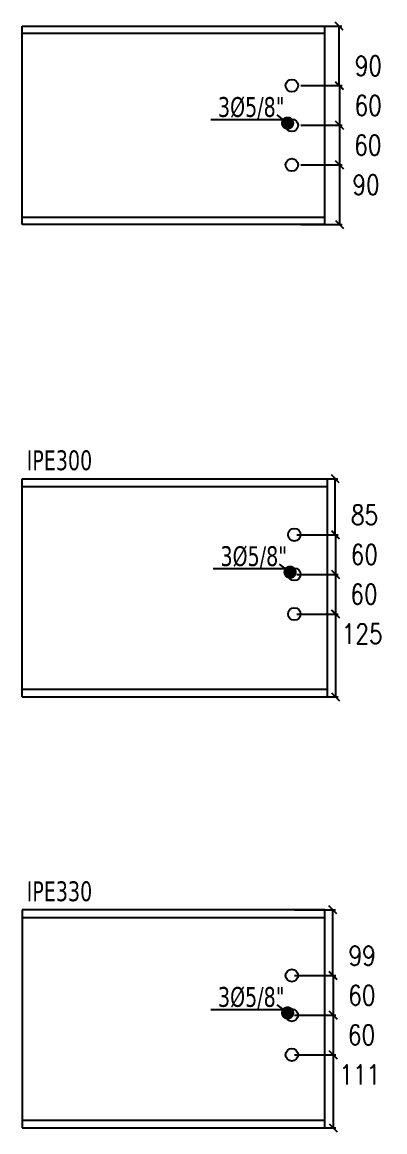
# Model space of a CAD drawing. Header units: millimetres. Extents: x -900 to 77642, y -21218 to 30657.
# Drawn here: x 7523 to 8071, y -11129 to -9449 of the extents above; entities that cross this region are included whole.
import ezdxf
from ezdxf.enums import TextEntityAlignment as Align

# ---------------------------------------------------------------- set-up
doc = ezdxf.new("R2010")
doc.units = ezdxf.units.MM
doc.header["$LTSCALE"] = 0.9
doc.layers.add('COTAS', color=8, linetype='Continuous')
doc.layers.add('PERFORACIONES', color=1, linetype='Continuous')
doc.styles.add('CNI_COTAS', font='romans.shx', dxfattribs={"width": 0.8})
doc.styles.add('VERDANA', font='verdana.ttf')
doc.dimstyles.new('1.1', dxfattribs={"dimscale": 0, "dimtxt": 15, "dimasz": 20, "dimexe": 2, "dimexo": 2, "dimgap": 7, "dimtad": 1, "dimdec": 0, "dimzin": 4, "dimdsep": 46, "dimtxsty": 'CNI_COTAS', "dimblk": 'DOTSMALL', "dimcen": 0, "dimclrd": 256, "dimclrt": 3, "dimadec": 0, "dimazin": 0, "dimtfac": 1, "dimtdec": 0, "dimtmove": 2, "dimatfit": 0, "dimldrblk": 'DOT', "dimfxl": 0.05, "dimtolj": 1, "dimtzin": 0, "dimarcsym": 1})
doc.dimstyles.new('1.4', dxfattribs={"dimscale": 0, "dimtxt": 30, "dimasz": 12, "dimexe": 4, "dimexo": 4, "dimgap": 15, "dimtad": 1, "dimdec": 0, "dimzin": 4, "dimdsep": 46, "dimtxsty": 'CNI_COTAS', "dimblk": 'OBLIQUE', "dimcen": -0.09, "dimclrd": 256, "dimclrt": 3, "dimadec": 0, "dimazin": 0, "dimtfac": 1, "dimtdec": 0, "dimtmove": 2, "dimatfit": 0, "dimldrblk": 'DOT', "dimfxl": 0.05, "dimtolj": 1, "dimtzin": 0, "dimarcsym": 0})

# ---------------------------------------------------------------- blocks, each defined once
blk = doc.blocks.new('_Dot')
at = {"color": 0, "linetype": 'ByBlock', "lineweight": -2}
blk.add_line((-0.5, 0), (-1, 0), dxfattribs=at)
at = {"color": 0, "linetype": 'ByBlock', "const_width": 0.5}
blk.add_lwpolyline([(-0.25, 0, 1), (0.25, 0, 1)], format="xyb", close=True, dxfattribs=at)
blk = doc.blocks.new('_DotSmall')
at = {"color": 0, "linetype": 'ByBlock', "const_width": 0.5}
blk.add_lwpolyline([(-0.0625, 0, 1), (0.0625, 0, 1)], format="xyb", close=True, dxfattribs=at)
blk = doc.blocks.new('_Oblique')
at = {"color": 0, "linetype": 'ByBlock', "lineweight": -2}
blk.add_line((-0.5, -0.5), (0.5, 0.5), dxfattribs=at)
blk = doc.blocks.new('*D551')
at = {"layer": 'COTAS', "color": 0, "lineweight": -2, "transparency": 16777216}
for p, q in [((7943.8, -9545.3), (8006.4, -9545.3)), ((7943.8, -9605.3), (8006.4, -9605.3))]:
    blk.add_line(p, q, dxfattribs=at)
at = {"layer": 'COTAS', "lineweight": -2, "transparency": 16777216}
blk.add_line((8002.4, -9545.3), (8002.4, -9605.3), dxfattribs=at)
at = {"layer": 'Defpoints', "color": 0, "transparency": 16777216}
for p in [(7939.8, -9545.3), (7939.8, -9605.3), (8002.4, -9605.3)]:
    blk.add_point(p, dxfattribs=at)
at = {"layer": 'COTAS', "lineweight": -2, "transparency": 16777216, "xscale": 12, "yscale": 12, "zscale": 12}
for p, rotation in [((8002.4, -9545.3), 90), ((8002.4, -9605.3), 270)]:
    blk.add_blockref('_Oblique', p, dxfattribs=dict(at, rotation=rotation))
at = {"layer": 'COTAS', "color": 3, "transparency": 16777216, "insert": (8045.7, -9575.3), "char_height": 30, "attachment_point": 5, "rotation": 0.01, "style": 'CNI_COTAS'}
blk.add_mtext('\\A1;60', dxfattribs=at)
blk = doc.blocks.new('*D552')
at = {"layer": 'COTAS', "color": 0, "lineweight": -2, "transparency": 16777216}
for p, q in [((7943.8, -9605.3), (8006.4, -9605.3)), ((7943.8, -9665.3), (8006.4, -9665.3))]:
    blk.add_line(p, q, dxfattribs=at)
at = {"layer": 'COTAS', "lineweight": -2, "transparency": 16777216}
blk.add_line((8002.4, -9605.3), (8002.4, -9665.3), dxfattribs=at)
at = {"layer": 'Defpoints', "color": 0, "transparency": 16777216}
for p in [(7939.8, -9605.3), (7939.8, -9665.3), (8002.4, -9665.3)]:
    blk.add_point(p, dxfattribs=at)
at = {"layer": 'COTAS', "lineweight": -2, "transparency": 16777216, "xscale": 12, "yscale": 12, "zscale": 12}
for p, rotation in [((8002.4, -9605.3), 90), ((8002.4, -9665.3), 270)]:
    blk.add_blockref('_Oblique', p, dxfattribs=dict(at, rotation=rotation))
at = {"layer": 'COTAS', "color": 3, "transparency": 16777216, "insert": (8045.2, -9635.3), "char_height": 30, "attachment_point": 5, "rotation": 0.01, "style": 'CNI_COTAS'}
blk.add_mtext('\\A1;60', dxfattribs=at)
blk = doc.blocks.new('*D553')
at = {"layer": 'COTAS', "color": 0, "lineweight": -2, "transparency": 16777216}
for p, q in [((7943.8, -9665.3), (8006.3, -9665.3)), ((7943.8, -9755.3), (8006.3, -9755.3))]:
    blk.add_line(p, q, dxfattribs=at)
at = {"layer": 'COTAS', "lineweight": -2, "transparency": 16777216}
blk.add_line((8002.3, -9665.3), (8002.3, -9755.3), dxfattribs=at)
at = {"layer": 'Defpoints', "color": 0, "transparency": 16777216}
for p in [(7939.8, -9665.3), (7939.8, -9755.3), (8002.3, -9755.3)]:
    blk.add_point(p, dxfattribs=at)
at = {"layer": 'COTAS', "lineweight": -2, "transparency": 16777216, "xscale": 12, "yscale": 12, "zscale": 12}
for p, rotation in [((8002.3, -9665.3), 90), ((8002.3, -9755.3), 270)]:
    blk.add_blockref('_Oblique', p, dxfattribs=dict(at, rotation=rotation))
at = {"layer": 'COTAS', "color": 3, "transparency": 16777216, "insert": (8042.5, -9695.3), "char_height": 30, "attachment_point": 5, "rotation": 0.01, "style": 'CNI_COTAS'}
blk.add_mtext('\\A1;90', dxfattribs=at)
blk = doc.blocks.new('*D554')
at = {"layer": 'COTAS', "color": 0, "lineweight": -2, "transparency": 16777216}
for p, q in [((7943.8, -9455.3), (8005.9, -9455.3)), ((7943.8, -9545.3), (8005.9, -9545.3))]:
    blk.add_line(p, q, dxfattribs=at)
at = {"layer": 'COTAS', "lineweight": -2, "transparency": 16777216}
blk.add_line((8001.9, -9545.3), (8001.9, -9455.3), dxfattribs=at)
at = {"layer": 'Defpoints', "color": 0, "transparency": 16777216}
for p in [(7939.8, -9455.3), (8001.9, -9455.3), (7939.8, -9545.3)]:
    blk.add_point(p, dxfattribs=at)
at = {"layer": 'COTAS', "lineweight": -2, "transparency": 16777216, "xscale": 12, "yscale": 12, "zscale": 12}
for p, rotation in [((8001.9, -9455.3), 90), ((8001.9, -9545.3), 270)]:
    blk.add_blockref('_Oblique', p, dxfattribs=dict(at, rotation=rotation))
at = {"layer": 'COTAS', "color": 3, "transparency": 16777216, "insert": (8046.1, -9515.3), "char_height": 30, "attachment_point": 5, "rotation": 0.01, "style": 'CNI_COTAS'}
blk.add_mtext('\\A1;90', dxfattribs=at)
blk = doc.blocks.new('*D555')
at = {"layer": 'COTAS', "color": 0, "lineweight": -2, "transparency": 16777216}
for p, q in [((7938.1, -10225), (8000.6, -10225)), ((7938.1, -10285), (8000.6, -10285))]:
    blk.add_line(p, q, dxfattribs=at)
at = {"layer": 'COTAS', "lineweight": -2, "transparency": 16777216}
blk.add_line((7996.6, -10225), (7996.6, -10285), dxfattribs=at)
at = {"layer": 'Defpoints', "color": 0, "transparency": 16777216}
for p in [(7934.1, -10225), (7934.1, -10285), (7996.6, -10285)]:
    blk.add_point(p, dxfattribs=at)
at = {"layer": 'COTAS', "lineweight": -2, "transparency": 16777216, "xscale": 12, "yscale": 12, "zscale": 12}
for p, rotation in [((7996.6, -10225), 90), ((7996.6, -10285), 270)]:
    blk.add_blockref('_Oblique', p, dxfattribs=dict(at, rotation=rotation))
at = {"layer": 'COTAS', "color": 3, "transparency": 16777216, "insert": (8039.9, -10255), "char_height": 30, "attachment_point": 5, "rotation": 0.01, "style": 'CNI_COTAS'}
blk.add_mtext('\\A1;60', dxfattribs=at)
blk = doc.blocks.new('*D556')
at = {"layer": 'COTAS', "color": 0, "lineweight": -2, "transparency": 16777216}
for p, q in [((7938.1, -10285), (8000.6, -10285)), ((7938.1, -10345), (8000.6, -10345))]:
    blk.add_line(p, q, dxfattribs=at)
at = {"layer": 'COTAS', "lineweight": -2, "transparency": 16777216}
blk.add_line((7996.6, -10285), (7996.6, -10345), dxfattribs=at)
at = {"layer": 'Defpoints', "color": 0, "transparency": 16777216}
for p in [(7934.1, -10285), (7934.1, -10345), (7996.6, -10345)]:
    blk.add_point(p, dxfattribs=at)
at = {"layer": 'COTAS', "lineweight": -2, "transparency": 16777216, "xscale": 12, "yscale": 12, "zscale": 12}
for p, rotation in [((7996.6, -10285), 90), ((7996.6, -10345), 270)]:
    blk.add_blockref('_Oblique', p, dxfattribs=dict(at, rotation=rotation))
at = {"layer": 'COTAS', "color": 3, "transparency": 16777216, "insert": (8039.4, -10315), "char_height": 30, "attachment_point": 5, "rotation": 0.01, "style": 'CNI_COTAS'}
blk.add_mtext('\\A1;60', dxfattribs=at)
blk = doc.blocks.new('*D557')
at = {"layer": 'COTAS', "color": 0, "lineweight": -2, "transparency": 16777216}
for p, q in [((7938.1, -10345), (8000.5, -10345)), ((7938.1, -10470.3), (8000.5, -10470.3))]:
    blk.add_line(p, q, dxfattribs=at)
at = {"layer": 'COTAS', "lineweight": -2, "transparency": 16777216}
blk.add_line((7996.5, -10345), (7996.5, -10470.3), dxfattribs=at)
at = {"layer": 'Defpoints', "color": 0, "transparency": 16777216}
for p in [(7934.1, -10345), (7934.1, -10470.3), (7996.5, -10470.3)]:
    blk.add_point(p, dxfattribs=at)
at = {"layer": 'COTAS', "lineweight": -2, "transparency": 16777216, "xscale": 12, "yscale": 12, "zscale": 12}
for p, rotation in [((7996.5, -10345), 90), ((7996.5, -10470.3), 270)]:
    blk.add_blockref('_Oblique', p, dxfattribs=dict(at, rotation=rotation))
at = {"layer": 'COTAS', "color": 3, "transparency": 16777216, "insert": (8036.8, -10375), "char_height": 30, "attachment_point": 5, "rotation": 0.01, "style": 'CNI_COTAS'}
blk.add_mtext('\\A1;125', dxfattribs=at)
blk = doc.blocks.new('*D558')
at = {"layer": 'COTAS', "color": 0, "lineweight": -2, "transparency": 16777216}
for p, q in [((7938.1, -10140.3), (8000.1, -10140.3)), ((7938.1, -10225), (8000.1, -10225))]:
    blk.add_line(p, q, dxfattribs=at)
at = {"layer": 'COTAS', "lineweight": -2, "transparency": 16777216}
blk.add_line((7996.1, -10225), (7996.1, -10140.3), dxfattribs=at)
at = {"layer": 'Defpoints', "color": 0, "transparency": 16777216}
for p in [(7934.1, -10140.3), (7996.1, -10140.3), (7934.1, -10225)]:
    blk.add_point(p, dxfattribs=at)
at = {"layer": 'COTAS', "lineweight": -2, "transparency": 16777216, "xscale": 12, "yscale": 12, "zscale": 12}
for p, rotation in [((7996.1, -10140.3), 90), ((7996.1, -10225), 270)]:
    blk.add_blockref('_Oblique', p, dxfattribs=dict(at, rotation=rotation))
at = {"layer": 'COTAS', "color": 3, "transparency": 16777216, "insert": (8040.3, -10195), "char_height": 30, "attachment_point": 5, "rotation": 0.01, "style": 'CNI_COTAS'}
blk.add_mtext('\\A1;85', dxfattribs=at)
blk = doc.blocks.new('*D559')
at = {"layer": 'COTAS', "color": 0, "lineweight": -2, "transparency": 16777216}
for p, q in [((7934.3, -10892.1), (7996.9, -10892.1)), ((7934.3, -10952.1), (7996.9, -10952.1))]:
    blk.add_line(p, q, dxfattribs=at)
at = {"layer": 'COTAS', "lineweight": -2, "transparency": 16777216}
blk.add_line((7992.9, -10892.1), (7992.9, -10952.1), dxfattribs=at)
at = {"layer": 'Defpoints', "color": 0, "transparency": 16777216}
for p in [(7930.3, -10892.1), (7930.3, -10952.1), (7992.9, -10952.1)]:
    blk.add_point(p, dxfattribs=at)
at = {"layer": 'COTAS', "lineweight": -2, "transparency": 16777216, "xscale": 12, "yscale": 12, "zscale": 12}
for p, rotation in [((7992.9, -10892.1), 90), ((7992.9, -10952.1), 270)]:
    blk.add_blockref('_Oblique', p, dxfattribs=dict(at, rotation=rotation))
at = {"layer": 'COTAS', "color": 3, "transparency": 16777216, "insert": (8036.2, -10922.1), "char_height": 30, "attachment_point": 5, "rotation": 0.01, "style": 'CNI_COTAS'}
blk.add_mtext('\\A1;60', dxfattribs=at)
blk = doc.blocks.new('*D560')
at = {"layer": 'COTAS', "color": 0, "lineweight": -2, "transparency": 16777216}
for p, q in [((7934.3, -10952.1), (7996.9, -10952.1)), ((7934.3, -11012.1), (7996.9, -11012.1))]:
    blk.add_line(p, q, dxfattribs=at)
at = {"layer": 'COTAS', "lineweight": -2, "transparency": 16777216}
blk.add_line((7992.9, -10952.1), (7992.9, -11012.1), dxfattribs=at)
at = {"layer": 'Defpoints', "color": 0, "transparency": 16777216}
for p in [(7930.3, -10952.1), (7930.3, -11012.1), (7992.9, -11012.1)]:
    blk.add_point(p, dxfattribs=at)
at = {"layer": 'COTAS', "lineweight": -2, "transparency": 16777216, "xscale": 12, "yscale": 12, "zscale": 12}
for p, rotation in [((7992.9, -10952.1), 90), ((7992.9, -11012.1), 270)]:
    blk.add_blockref('_Oblique', p, dxfattribs=dict(at, rotation=rotation))
at = {"layer": 'COTAS', "color": 3, "transparency": 16777216, "insert": (8035.7, -10982.1), "char_height": 30, "attachment_point": 5, "rotation": 0.01, "style": 'CNI_COTAS'}
blk.add_mtext('\\A1;60', dxfattribs=at)
blk = doc.blocks.new('*D561')
at = {"layer": 'COTAS', "color": 0, "lineweight": -2, "transparency": 16777216}
for p, q in [((7934.3, -11012.1), (7996.8, -11012.1)), ((7934.3, -11122.7), (7996.8, -11122.7))]:
    blk.add_line(p, q, dxfattribs=at)
at = {"layer": 'COTAS', "lineweight": -2, "transparency": 16777216}
blk.add_line((7992.8, -11012.1), (7992.8, -11122.7), dxfattribs=at)
at = {"layer": 'Defpoints', "color": 0, "transparency": 16777216}
for p in [(7930.3, -11012.1), (7930.3, -11122.7), (7992.8, -11122.7)]:
    blk.add_point(p, dxfattribs=at)
at = {"layer": 'COTAS', "lineweight": -2, "transparency": 16777216, "xscale": 12, "yscale": 12, "zscale": 12}
for p, rotation in [((7992.8, -11012.1), 90), ((7992.8, -11122.7), 270)]:
    blk.add_blockref('_Oblique', p, dxfattribs=dict(at, rotation=rotation))
at = {"layer": 'COTAS', "color": 3, "transparency": 16777216, "insert": (8033, -11042.1), "char_height": 30, "attachment_point": 5, "rotation": 0.01, "style": 'CNI_COTAS'}
blk.add_mtext('\\A1;111', dxfattribs=at)
blk = doc.blocks.new('*D562')
at = {"layer": 'COTAS', "color": 0, "lineweight": -2, "transparency": 16777216}
for p, q in [((7934.3, -10792.7), (7996.4, -10792.7)), ((7934.3, -10892.1), (7996.4, -10892.1))]:
    blk.add_line(p, q, dxfattribs=at)
at = {"layer": 'COTAS', "lineweight": -2, "transparency": 16777216}
blk.add_line((7992.4, -10892.1), (7992.4, -10792.7), dxfattribs=at)
at = {"layer": 'Defpoints', "color": 0, "transparency": 16777216}
for p in [(7930.3, -10792.7), (7992.4, -10792.7), (7930.3, -10892.1)]:
    blk.add_point(p, dxfattribs=at)
at = {"layer": 'COTAS', "lineweight": -2, "transparency": 16777216, "xscale": 12, "yscale": 12, "zscale": 12}
for p, rotation in [((7992.4, -10792.7), 90), ((7992.4, -10892.1), 270)]:
    blk.add_blockref('_Oblique', p, dxfattribs=dict(at, rotation=rotation))
at = {"layer": 'COTAS', "color": 3, "transparency": 16777216, "insert": (8036.6, -10862.1), "char_height": 30, "attachment_point": 5, "rotation": 0.01, "style": 'CNI_COTAS'}
blk.add_mtext('\\A1;99', dxfattribs=at)

msp = doc.modelspace()

# ---------------------------------------------------------------- linework, layer by layer
at = {"color": 2, "linetype": 'Continuous'}
for p, q in [((7522.8, -9755.3), (7522.8, -9455.3)), ((7522.8, -9455.3), (7980.3, -9455.3)), ((7522.8, -9466), (7980.3, -9466)), ((7980.3, -9744.6), (7980.3, -9455.3)), ((7522.8, -9755.3), (7522.8, -9744.6)), ((7522.8, -9744.6), (7980.3, -9744.6)), ((7980.3, -9755.3), (7522.8, -9755.3)), ((7980.3, -9755.3), (7980.3, -9744.6)), ((7522.8, -10470.3), (7522.8, -10140.3)), ((7522.8, -10140.3), (7984.1, -10140.3)), ((7984.1, -10470.3), (7984.1, -10140.3)), ((7522.8, -10151.8), (7984.1, -10151.8)), ((7522.8, -10458.8), (7984.1, -10458.8)), ((7522.8, -10470.3), (7984.1, -10470.3)), ((7980.3, -10792.7), (7522.8, -10792.7)), ((7522.8, -10792.7), (7522.8, -11122.7)), ((7980.3, -11122.7), (7980.3, -10792.7)), ((7522.8, -10804.2), (7980.3, -10804.2)), ((7522.8, -11111.2), (7980.3, -11111.2)), ((7522.8, -11122.7), (7980.3, -11122.7))]:
    msp.add_line(p, q, dxfattribs=at)
at = {"layer": 'PERFORACIONES'}
for centre in [(7930.3, -9545.3), (7930.3, -9605.3), (7930.3, -9665.3), (7934.1, -10225), (7934.1, -10285), (7934.1, -10345), (7930.3, -10892.1), (7930.3, -10952.1), (7930.3, -11012.1)]:
    msp.add_circle(centre, 9.5, dxfattribs=at)

# ---------------------------------------------------------------- texts
at = {"color": 96, "style": 'VERDANA', "width": 0.7}
for s, p in [('3%%C5/8"', (7869, -9577.6)), ('IPE300', (7579.1, -10112.3)), ('3%%C5/8"', (7872.8, -10257.4)), ('IPE330', (7579.1, -10764.6)), ('3%%C5/8"', (7869, -10924.5))]:
    msp.add_text(s, height=30, dxfattribs=at).set_placement(p, align=Align.MIDDLE_CENTER)

# ---------------------------------------------------------------- dimensions: what is measured, and where the dimension line sits
at = {"layer": 'COTAS'}
for base, p1, p2, picture, middle in [((8001.9, -9455.3), (7939.8, -9545.3), (7939.8, -9455.3), '*D554', (8046.1, -9515.3)), ((8002.4, -9605.3), (7939.8, -9545.3), (7939.8, -9605.3), '*D551', (8045.7, -9575.3)), ((8002.4, -9665.3), (7939.8, -9605.3), (7939.8, -9665.3), '*D552', (8045.2, -9635.3)), ((8002.3, -9755.3), (7939.8, -9665.3), (7939.8, -9755.3), '*D553', (8042.5, -9695.3)), ((7996.1, -10140.3), (7934.1, -10225), (7934.1, -10140.3), '*D558', (8040.3, -10195)), ((7996.6, -10285), (7934.1, -10225), (7934.1, -10285), '*D555', (8039.9, -10255)), ((7996.6, -10345), (7934.1, -10285), (7934.1, -10345), '*D556', (8039.4, -10315)), ((7996.5, -10470.3), (7934.1, -10345), (7934.1, -10470.3), '*D557', (8036.8, -10375)), ((7992.4, -10792.7), (7930.3, -10892.1), (7930.3, -10792.7), '*D562', (8036.6, -10862.1)), ((7992.9, -10952.1), (7930.3, -10892.1), (7930.3, -10952.1), '*D559', (8036.2, -10922.1)), ((7992.9, -11012.1), (7930.3, -10952.1), (7930.3, -11012.1), '*D560', (8035.7, -10982.1)), ((7992.8, -11122.7), (7930.3, -11012.1), (7930.3, -11122.7), '*D561', (8033, -11042.1))]:
    dim = msp.add_linear_dim(base=base, p1=p1, p2=p2, angle=90, dimstyle='1.4', override={"dimscale": 1}, dxfattribs=at)
    dim.commit()
    dim.dimension.update_dxf_attribs({"geometry": picture, "text_midpoint": middle, "dimtype": 160, "text_rotation": 0.01})

# ---------------------------------------------------------------- leaders
for points in [[(7924, -9602), (7917.7, -9597.1), (7807.9, -9597.1)], [(7927.7, -10281.7), (7921.4, -10276.8), (7811.6, -10276.8)], [(7924, -10948.8), (7917.7, -10943.9), (7807.9, -10943.9)]]:
    msp.add_leader(points, dimstyle='1.1', override={"dimscale": 1}, dxfattribs=at)

doc.saveas('drawing.dxf')
